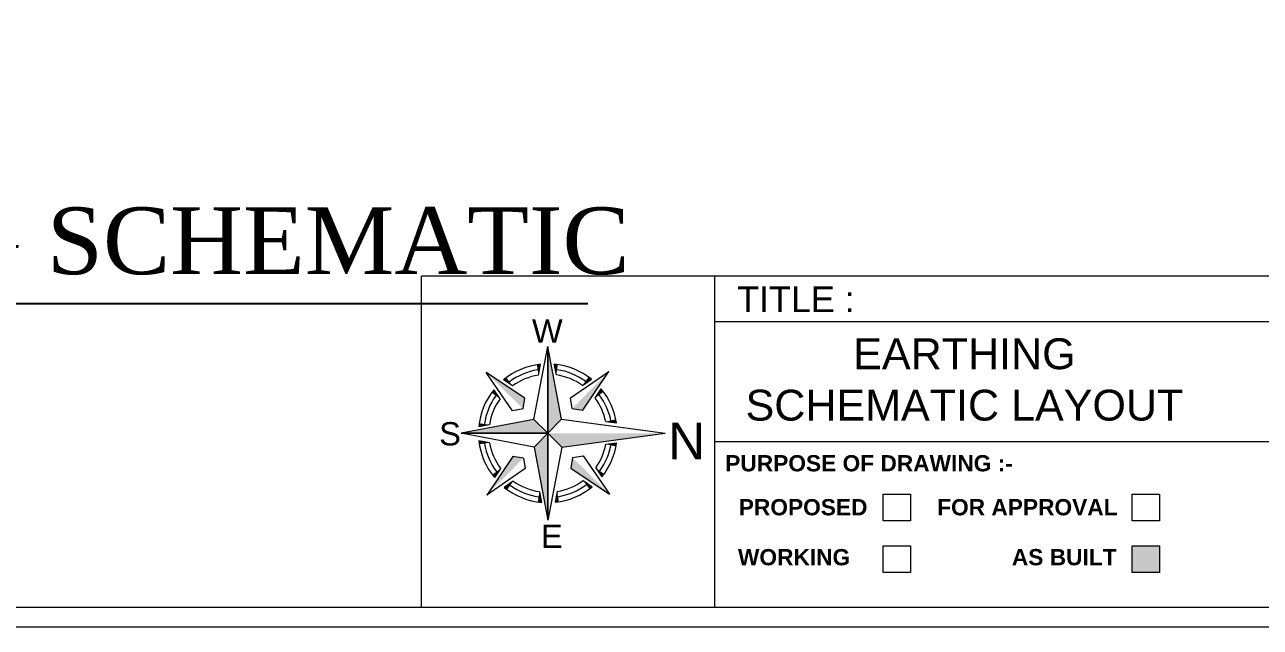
# Model space of a CAD drawing. Extents: x 3552052 to 4102982, y -707811 to -630695.
# Drawn here: x 3776867 to 3791299, y -666235 to -659199 of the extents above; entities that cross this region are included whole.
import ezdxf
from ezdxf.enums import TextEntityAlignment as Align

# ---------------------------------------------------------------- set-up
doc = ezdxf.new("R2010")
doc.units = 0
doc.header["$LTSCALE"] = 6
doc.header["$MEASUREMENT"] = 0
doc.layers.get('0').update_dxf_attribs({"linetype": 'CONTINUOUS', "lineweight": 0})
for name, color, linetype, lineweight in [('0.0', 8, 'CONTINUOUS', 0), ('EP', 3, 'CONTINUOUS', 0), ('formate text', 8, 'CONTINUOUS', 0), ('MEP_HVAC_TEXT', 7, 'CONTINUOUS', 0), ('TITLE', 7, 'CONTINUOUS', 0)]:
    doc.layers.add(name, color=color, linetype=linetype, lineweight=lineweight)
doc.styles.add('ARIAL', font='arial.ttf')
doc.styles.add('FORMATE', font='arialbd.ttf')
doc.styles.add('style3', font='arialbd.ttf')
doc.styles.add('TIMES_R', font='times.ttf', dxfattribs={"height": 1.25})

# ---------------------------------------------------------------- blocks, each defined once
blk = doc.blocks.new('A$C4A7C6C7E')
at = {"layer": 'TITLE', "color": 8, "lineweight": 5}
for p, q in [((-4207, 4144), (0, 26095)), ((0, 26095), (0, 0)), ((0, 0), (0, 26095)), ((4144, 4207), (0, 26095)), ((-2825, 17519), (-2234, 20757)), ((2559, 17560), (1919, 20788)), ((6781, 10622), (18312, 18592)), ((10518, 6941), (18312, 18592)), ((-6941, 10518), (-18592, 18312)), ((-10622, 6781), (-18592, 18312)), ((-10607, 14226), (-13343, 16056)), ((10390, 14385), (13098, 16257)), ((-14385, 10390), (-16257, 13098)), ((14226, 10607), (16056, 13343)), ((-7437, 7325), (-6941, 10518)), ((7325, 7437), (6781, 10622)), ((7325, 7437), (10518, 6941)), ((-4207, 4144), (-26095, 0)), ((-7437, 7325), (-10622, 6781)), ((-4207, 4144), (0, 0)), ((0, 0), (-4207, 4144)), ((0, 0), (4144, 4207)), ((4144, 4207), (0, 0)), ((0, 0), (-26095, 0)), ((-26095, 0), (0, 0)), ((-4144, -4207), (-26095, 0)), ((-17560, 2559), (-20788, 1919)), ((0, 0), (-4144, -4207)), ((-4144, -4207), (0, 0)), ((0, 0), (4207, -4144)), ((4207, -4144), (0, 0)), ((0, 0), (0, -26095)), ((0, -26095), (0, 0)), ((17394, 3514), (20646, 3095)), ((17394, 3514), (20646, 3095)), ((-17519, -2825), (-20757, -2234)), ((17433, -3312), (20680, -2857)), ((17433, -3312), (20680, -2857)), ((17434, -3310), (20680, -2857)), ((-10518, -6941), (-18312, -18592)), ((-7325, -7437), (-10518, -6941)), ((-4144, -4207), (0, -26095)), ((4207, -4144), (0, -26095)), ((7437, -7325), (6941, -10518)), ((7437, -7325), (10622, -6781)), ((10622, -6781), (18592, -18312)), ((-6781, -10622), (-18312, -18592)), ((-14226, -10607), (-16056, -13343)), ((-7325, -7437), (-6781, -10622)), ((6941, -10518), (18592, -18312)), ((14385, -10390), (16257, -13098)), ((-10390, -14385), (-13098, -16257)), ((10607, -14226), (13343, -16056)), ((-2559, -17560), (-1919, -20788)), ((2825, -17519), (2234, -20757))]:
    blk.add_line(p, q, dxfattribs=at)
at = {"layer": 'TITLE', "color": 5}
for p in [(4144, 4207), (4207, -4144)]:
    blk.add_line(p, (35289, 0), dxfattribs=at)
at = {"layer": 'TITLE', "color": 8, "lineweight": 5}
for radius, start, end in [(20877, 96.14269, 129.72625), (19311, 99.1612, 126.70773), (20877, 51.14269, 84.72625), (19311, 54.16121, 81.70773), (17745, 99.1612, 126.70773), (17745, 54.16121, 81.70773), (20877, 141.14269, 174.72625), (19311, 144.16121, 171.70773), (19311, 9.85136, 36.70773), (20877, 8.52692, 39.72625), (17745, 144.16121, 171.70773), (17745, 11.42181, 36.70773), (20877, 186.14269, 219.72625), (19311, 189.1612, 216.70773), (17745, 189.1612, 216.70773), (17745, 324.16121, 349.24868), (19311, 324.16121, 350.81434), (20877, 321.14269, 352.1348), (17745, 234.16121, 261.70773), (17745, 279.1612, 306.70773), (20877, 231.14269, 264.72625), (19311, 234.16121, 261.70773), (20877, 276.14269, 309.72625), (19311, 279.1612, 306.70773)]:
    blk.add_arc((0, 0), radius, start, end, dxfattribs=at)
for points in [[(0, 26095), (4144, 4207), (0, 0)], [(-3324, 20610), (-2234, 20757), (-2825, 17519)], [(3011, 20658), (1919, 20788), (2559, 17560)], [(18312, 18592), (10518, 6941), (7325, 7437)], [(-18592, 18312), (-6941, 10518), (-7437, 7325)], [(-13343, 16056), (-12479, 16737), (-10607, 14226)], [(13098, 16257), (12223, 16924), (10390, 14385)], [(-16257, 13098), (-16924, 12223), (-14385, 10390)], [(16056, 13343), (16737, 12479), (14226, 10607)], [(-26095, 0), (-4207, 4144), (0, 0)], [(20646, 3095), (20457, 4167), (17394, 3514)], [(-20658, 3011), (-20788, 1919), (-17560, 2559)], [(0, -26095), (-4144, -4207), (0, 0)], [(-20610, -3324), (-20757, -2234), (-17519, -2825)], [(20680, -2857), (20503, -3930), (17433, -3312)], [(-18312, -18592), (-10518, -6941), (-7325, -7437)], [(18592, -18312), (6941, -10518), (7437, -7325)], [(-16056, -13343), (-16737, -12479), (-14226, -10607)], [(16257, -13098), (16924, -12223), (14385, -10390)], [(-13098, -16257), (-12223, -16924), (-10390, -14385)], [(13343, -16056), (12479, -16737), (10607, -14226)], [(-3011, -20658), (-1919, -20788), (-2559, -17560)], [(3324, -20610), (2234, -20757), (2825, -17519)]]:
    blk.add_solid(points, dxfattribs=at)
at = {"layer": 'TITLE', "color": 5}
blk.add_solid([(35289, 0), (4207, -4144), (0, 0)], dxfattribs=at)

msp = doc.modelspace()

# ---------------------------------------------------------------- hatches: boundary and pattern name
at = {"layer": 'MEP_HVAC_TEXT', "linetype": 'ByBlock'}
h = msp.add_hatch(color=1, dxfattribs=at)
h.dxf.hatch_style = 1
h.paths.add_polyline_path([(3789803.4, -665284.1), (3789803.4, -665596.7), (3790122.3, -665596.7), (3790122.3, -665284.1)])

# ---------------------------------------------------------------- linework, layer by layer
for p in [(3802681.4, -662135.9), (3781501.4, -666003.3)]:
    msp.add_line(p, (3781501.4, -662135.9))
for points in [[(3802913.2, -634223.7), (3802913.2, -666235.1), (3757832, -666235.1), (3757832, -634223.7)], [(3802681.4, -634455.5), (3802681.4, -666003.3), (3758063.8, -666003.3), (3758063.8, -634455.5)]]:
    msp.add_lwpolyline(points, close=True)
at = {"layer": '0.0', "color": 7, "lineweight": 15, "elevation": -120}
for points in [[(3786893, -664681.1), (3787211.9, -664681.1), (3787211.9, -664993.8), (3786893, -664993.8)], [(3789803.4, -664681.1), (3790122.3, -664681.1), (3790122.3, -664993.8), (3789803.4, -664993.8)], [(3786893, -665284.1), (3787211.9, -665284.1), (3787211.9, -665596.7), (3786893, -665596.7)], [(3789803.4, -665284.1), (3790122.3, -665284.1), (3790122.3, -665596.7), (3789803.4, -665596.7)]]:
    msp.add_lwpolyline(points, close=True, dxfattribs=at)
at = {"layer": 'EP', "color": 7, "lineweight": -3}
msp.add_line((3770474.5, -662453.1), (3783444.8, -662453.1), dxfattribs=at)
at = {"layer": 'MEP_HVAC_TEXT', "linetype": 'ByBlock'}
for p, q in [((3784924.8, -662135.9), (3784924.8, -666003.3)), ((3791406.5, -662669), (3784924.8, -662669)), ((3791406.5, -664069.1), (3784924.8, -664069.1))]:
    msp.add_line(p, q, dxfattribs=at)

# ---------------------------------------------------------------- block references
at = {"layer": 'TITLE', "linetype": 'Continuous', "extrusion": (1.31196e-09, -7.57547e-09, 1), "xscale": 0.03882096918586916, "yscale": 0.03882096918586916, "zscale": 0.03882096918586916}
msp.add_blockref('A$C4A7C6C7E', (3782977.6, -663969.8, 0), dxfattribs=at)

# ---------------------------------------------------------------- texts
at = {"layer": 'EP', "color": 7, "lineweight": -3, "style": 'TIMES_R'}
msp.add_text('EARTHING SCHEMATIC', height=780, dxfattribs=at).set_placement((3770811.1, -662111.3))
at = {"layer": 'formate text', "color": 7, "lineweight": 15, "ltscale": 100, "style": 'style3'}
msp.add_text('PURPOSE OF DRAWING :-', height=189.849, dxfattribs=at).set_placement((3785049.4, -664414.5, -120))
at = {"layer": 'formate text', "color": 7, "lineweight": 15, "style": 'FORMATE'}
for s, height, p in [('PROPOSED ', 189.85, (3786784.4, -664927.8, -120)), ('FOR APPROVAL', 189.849, (3789631.6, -664927.8, -120)), ('WORKING', 189.85, (3786509.1, -665511.2, -120)), ('AS BUILT', 189.85, (3789619.9, -665511.2, -120))]:
    msp.add_text(s, height=height, dxfattribs=at).set_placement(p, align=Align.RIGHT)
at = {"layer": 'TITLE', "color": 7, "style": 'ARIAL'}
for s, height, p in [('TITLE :', 300, (3785187.9, -662554.7)), ('W', 271.8, (3782792.2, -662911.8, 0)), ('S', 271.8, (3781708.3, -664111.3, 0)), ('E', 271.8, (3782899, -665309.5, 0))]:
    msp.add_text(s, height=height, dxfattribs=at).set_placement(p)
at = {"layer": 'TITLE', "color": 5, "style": 'ARIAL'}
msp.add_text('N', height=428.6, rotation=180, dxfattribs=at).set_placement((3784814.3, -663844.3, 0))
at = {"layer": 'TITLE', "color": 7, "insert": (3785147.1, -662861.1), "char_height": 359.995, "attachment_point": 1, "style": 'ARIAL'}
msp.add_mtext_dynamic_manual_height_columns('\\pxqc;EARTHING SCHEMATIC LAYOUT', width=5392.273, gutter_width=12, heights=[0], dxfattribs=at)

doc.saveas('drawing.dxf')
